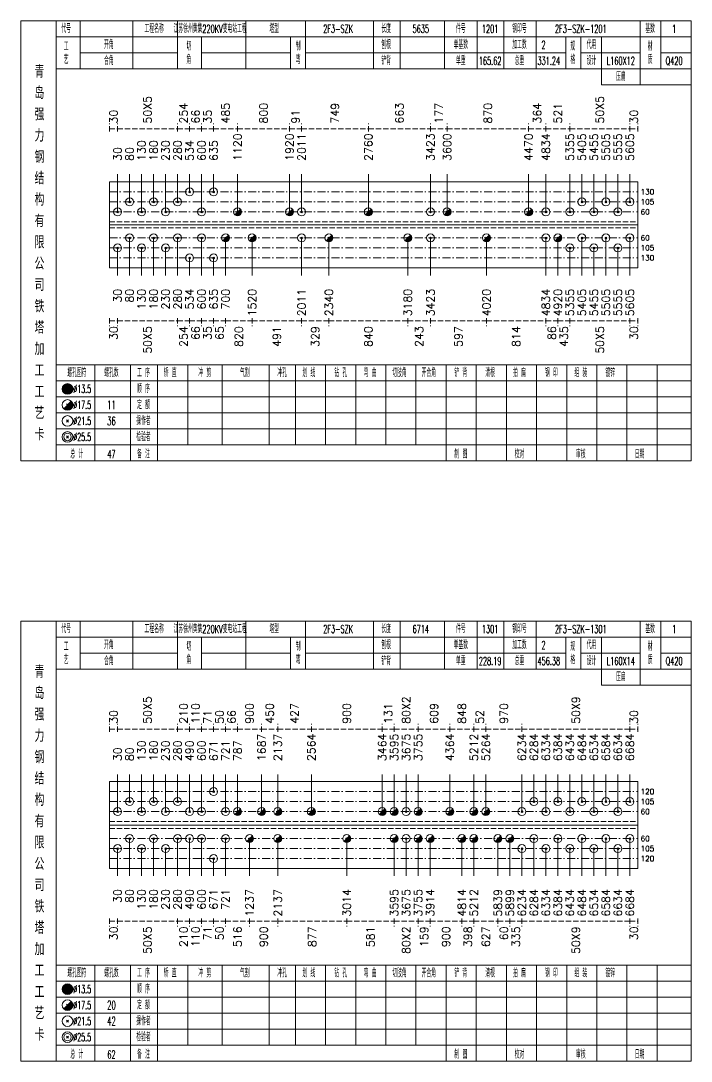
# Model space of a CAD drawing. Extents: x 0 to 4623, y -1159 to 4890.
# Drawn here: x 1557 to 1808.4, y 450 to 840 of the extents above; entities that cross this region are included whole.
import ezdxf
from ezdxf.enums import TextEntityAlignment as Align

# ---------------------------------------------------------------- set-up
doc = ezdxf.new("R2010")
doc.units = 0
doc.header["$MEASUREMENT"] = 0
doc.linetypes.add('一点画线', pattern=[5.2, 3, -1, 0.2, -1])
doc.linetypes.add('虚线', pattern=[2.75, 2, -0.75])
doc.layers.get('0').update_dxf_attribs({"linetype": 'CONTINUOUS', "lineweight": 25})
for name, color, linetype, lineweight in [('1', 7, 'CONTINUOUS', 25), ('4', 7, 'CONTINUOUS', 25), ('5', 7, 'CONTINUOUS', 25)]:
    doc.layers.add(name, color=color, linetype=linetype, lineweight=lineweight)
doc.styles.get("Standard").update_dxf_attribs({"font": 'simplex.shx', "width": 0.7, "height": 3, "bigfont": 'gbhzfs.shx'})

# ---------------------------------------------------------------- blocks, each defined once
blk = doc.blocks.new('孔21.5')
at = {"layer": '5', "color": 7, "linetype": 'Continuous', "lineweight": 13}
for p, q in [((-0.2, -0.2), (0.2, 0.2)), ((-0.2, 0.2), (0.2, -0.2))]:
    blk.add_line(p, q, dxfattribs=at)
blk.add_circle((0, 0), 1, dxfattribs=at)
blk = doc.blocks.new('孔17.5')
at = {"layer": '5', "color": 7, "linetype": 'Continuous', "lineweight": 13}
for p, q in [((-0.707, -0.707), (0.707, 0.707)), ((-0.2, 0.2), (0.2, -0.2))]:
    blk.add_line(p, q, dxfattribs=at)
blk.add_circle((0, 0), 1, dxfattribs=at)
for radius in [0.9, 0.8, 0.7, 0.6, 0.5, 0.4, 0.3, 0.2, 0.1]:
    blk.add_arc((0, 0), radius, 225, 45, dxfattribs=at)

msp = doc.modelspace()

# ---------------------------------------------------------------- linework, layer by layer
at = {"color": 8, "linetype": '虚线', "lineweight": 9}
for p, q in [((1590.3, 798.5), (1590.3, 801.5)), ((1590.3, 799.5), (1593.3, 799.5)), ((1593.3, 798.5), (1593.3, 801.5)), ((1593.3, 798.5), (1593.3, 801.5)), ((1593.3, 799.5), (1615.8, 799.5)), ((1615.8, 798.5), (1615.8, 801.5)), ((1615.8, 798.5), (1615.8, 801.5)), ((1615.8, 799.5), (1620.3, 799.5)), ((1620.3, 798.5), (1620.3, 801.5)), ((1620.3, 798.5), (1620.3, 801.5)), ((1620.3, 799.5), (1624.8, 799.5)), ((1624.8, 798.5), (1624.8, 801.5)), ((1624.8, 798.5), (1624.8, 801.5)), ((1624.8, 799.5), (1629.3, 799.5)), ((1629.3, 798.5), (1629.3, 801.5)), ((1629.3, 798.5), (1629.3, 801.5)), ((1629.3, 799.5), (1638.3, 799.5)), ((1638.3, 798.5), (1638.3, 801.5)), ((1638.3, 798.5), (1638.3, 801.5)), ((1638.3, 799.5), (1657.798, 799.5)), ((1657.798, 798.5), (1657.798, 801.5)), ((1657.798, 798.5), (1657.798, 801.5)), ((1657.798, 799.5), (1662.298, 799.5)), ((1662.298, 798.5), (1662.298, 801.5)), ((1662.298, 798.5), (1662.298, 801.5)), ((1662.298, 799.5), (1687.329, 799.5)), ((1687.329, 798.5), (1687.329, 801.5)), ((1687.329, 798.5), (1687.329, 801.5)), ((1687.329, 799.5), (1710.637, 799.5)), ((1710.637, 798.5), (1710.637, 801.5)), ((1710.637, 798.5), (1710.637, 801.5)), ((1710.637, 799.5), (1716.859, 799.5)), ((1716.859, 798.5), (1716.859, 801.5)), ((1716.859, 798.5), (1716.859, 801.5)), ((1716.859, 799.5), (1747.444, 799.5)), ((1747.444, 798.5), (1747.444, 801.5)), ((1747.444, 798.5), (1747.444, 801.5)), ((1747.444, 799.5), (1753.9, 799.5)), ((1753.9, 798.5), (1753.9, 801.5)), ((1753.9, 798.5), (1753.9, 801.5)), ((1753.9, 799.5), (1762.9, 799.5)), ((1762.9, 798.5), (1762.9, 801.5)), ((1762.9, 798.5), (1762.9, 801.5)), ((1762.9, 799.5), (1785.4, 799.5)), ((1785.4, 798.5), (1785.4, 801.5)), ((1785.4, 798.5), (1785.4, 801.5)), ((1785.4, 799.5), (1788.4, 799.5)), ((1788.4, 798.5), (1788.4, 801.5)), ((1590.3, 728.5), (1590.3, 725.5)), ((1590.3, 727.5), (1593.3, 727.5)), ((1593.3, 728.5), (1593.3, 725.5)), ((1593.3, 728.5), (1593.3, 725.5)), ((1593.3, 727.5), (1615.8, 727.5)), ((1615.8, 728.5), (1615.8, 725.5)), ((1615.8, 728.5), (1615.8, 725.5)), ((1615.8, 727.5), (1620.3, 727.5)), ((1620.3, 728.5), (1620.3, 725.5)), ((1620.3, 728.5), (1620.3, 725.5)), ((1620.3, 727.5), (1624.8, 727.5)), ((1624.8, 728.5), (1624.8, 725.5)), ((1624.8, 728.5), (1624.8, 725.5)), ((1624.8, 727.5), (1629.3, 727.5)), ((1629.3, 728.5), (1629.3, 725.5)), ((1629.3, 728.5), (1629.3, 725.5)), ((1629.3, 727.5), (1633.8, 727.5)), ((1633.8, 728.5), (1633.8, 725.5)), ((1633.8, 728.5), (1633.8, 725.5)), ((1633.8, 727.5), (1643.736, 727.5)), ((1643.736, 728.5), (1643.736, 725.5)), ((1643.736, 728.5), (1643.736, 725.5)), ((1643.736, 727.5), (1662.298, 727.5)), ((1662.298, 728.5), (1662.298, 725.5)), ((1662.298, 728.5), (1662.298, 725.5)), ((1662.298, 727.5), (1672.563, 727.5)), ((1672.563, 728.5), (1672.563, 725.5)), ((1672.563, 728.5), (1672.563, 725.5)), ((1672.563, 727.5), (1702.094, 727.5)), ((1702.094, 728.5), (1702.094, 725.5)), ((1702.094, 728.5), (1702.094, 725.5)), ((1702.094, 727.5), (1710.637, 727.5)), ((1710.637, 728.5), (1710.637, 725.5)), ((1710.637, 728.5), (1710.637, 725.5)), ((1710.637, 727.5), (1731.624, 727.5)), ((1731.624, 728.5), (1731.624, 725.5)), ((1731.624, 728.5), (1731.624, 725.5)), ((1731.624, 727.5), (1753.9, 727.5)), ((1753.9, 728.5), (1753.9, 725.5)), ((1753.9, 728.5), (1753.9, 725.5)), ((1753.9, 727.5), (1758.4, 727.5)), ((1758.4, 728.5), (1758.4, 725.5)), ((1758.4, 728.5), (1758.4, 725.5)), ((1758.4, 727.5), (1762.9, 727.5)), ((1762.9, 728.5), (1762.9, 725.5)), ((1762.9, 728.5), (1762.9, 725.5)), ((1762.9, 727.5), (1785.4, 727.5)), ((1785.4, 728.5), (1785.4, 725.5)), ((1785.4, 728.5), (1785.4, 725.5)), ((1785.4, 727.5), (1788.4, 727.5)), ((1788.4, 728.5), (1788.4, 725.5)), ((1590.3, 573.5), (1590.3, 576.5)), ((1590.3, 574.5), (1593.3, 574.5)), ((1593.3, 573.5), (1593.3, 576.5)), ((1593.3, 573.5), (1593.3, 576.5)), ((1593.3, 574.5), (1615.8, 574.5)), ((1615.8, 573.5), (1615.8, 576.5)), ((1615.8, 573.5), (1615.8, 576.5)), ((1615.8, 574.5), (1620.3, 574.5)), ((1620.3, 573.5), (1620.3, 576.5)), ((1620.3, 573.5), (1620.3, 576.5)), ((1620.3, 574.5), (1624.8, 574.5)), ((1624.8, 573.5), (1624.8, 576.5)), ((1624.8, 573.5), (1624.8, 576.5)), ((1624.8, 574.5), (1629.3, 574.5)), ((1629.3, 573.5), (1629.3, 576.5)), ((1629.3, 573.5), (1629.3, 576.5)), ((1629.3, 574.5), (1633.8, 574.5)), ((1633.8, 573.5), (1633.8, 576.5)), ((1633.8, 573.5), (1633.8, 576.5)), ((1633.8, 574.5), (1638.3, 574.5)), ((1638.3, 573.5), (1638.3, 576.5)), ((1638.3, 573.5), (1638.3, 576.5)), ((1638.3, 574.5), (1647.3, 574.5)), ((1647.3, 573.5), (1647.3, 576.5)), ((1647.3, 573.5), (1647.3, 576.5)), ((1647.3, 574.5), (1653.353, 574.5)), ((1653.353, 573.5), (1653.353, 576.5)), ((1653.353, 573.5), (1653.353, 576.5)), ((1653.353, 574.5), (1665.952, 574.5)), ((1665.952, 573.5), (1665.952, 576.5)), ((1665.952, 573.5), (1665.952, 576.5)), ((1665.952, 574.5), (1692.507, 574.5)), ((1692.507, 573.5), (1692.507, 576.5)), ((1692.507, 573.5), (1692.507, 576.5)), ((1692.507, 574.5), (1697.007, 574.5)), ((1697.007, 573.5), (1697.007, 576.5)), ((1697.007, 573.5), (1697.007, 576.5)), ((1697.007, 574.5), (1706.007, 574.5)), ((1706.007, 573.5), (1706.007, 576.5)), ((1706.007, 573.5), (1706.007, 576.5)), ((1706.007, 574.5), (1717.9, 574.5)), ((1717.9, 573.5), (1717.9, 576.5)), ((1717.9, 573.5), (1717.9, 576.5)), ((1717.9, 574.5), (1726.9, 574.5)), ((1726.9, 573.5), (1726.9, 576.5)), ((1726.9, 573.5), (1726.9, 576.5)), ((1726.9, 574.5), (1731.4, 574.5)), ((1731.4, 573.5), (1731.4, 576.5)), ((1731.4, 573.5), (1731.4, 576.5)), ((1731.4, 574.5), (1744.9, 574.5)), ((1744.9, 573.5), (1744.9, 576.5)), ((1744.9, 573.5), (1744.9, 576.5)), ((1744.9, 574.5), (1785.4, 574.5)), ((1785.4, 573.5), (1785.4, 576.5)), ((1785.4, 573.5), (1785.4, 576.5)), ((1785.4, 574.5), (1788.4, 574.5)), ((1788.4, 573.5), (1788.4, 576.5)), ((1590.3, 503.5), (1590.3, 500.5)), ((1593.3, 503.5), (1593.3, 500.5)), ((1593.3, 503.5), (1593.3, 500.5)), ((1615.8, 503.5), (1615.8, 500.5)), ((1615.8, 503.5), (1615.8, 500.5)), ((1620.3, 503.5), (1620.3, 500.5)), ((1620.3, 503.5), (1620.3, 500.5)), ((1624.8, 503.5), (1624.8, 500.5)), ((1624.8, 503.5), (1624.8, 500.5)), ((1629.3, 503.5), (1629.3, 500.5)), ((1629.3, 503.5), (1629.3, 500.5)), ((1633.8, 503.5), (1633.8, 500.5)), ((1633.8, 503.5), (1633.8, 500.5)), ((1642.8, 503.5), (1642.8, 500.5)), ((1642.8, 503.5), (1642.8, 500.5)), ((1653.353, 503.5), (1653.353, 500.5)), ((1653.353, 503.5), (1653.353, 500.5)), ((1679.23, 503.5), (1679.23, 500.5)), ((1679.23, 503.5), (1679.23, 500.5)), ((1697.007, 503.5), (1697.007, 500.5)), ((1697.007, 503.5), (1697.007, 500.5)), ((1706.007, 503.5), (1706.007, 500.5)), ((1706.007, 503.5), (1706.007, 500.5)), ((1710.507, 503.5), (1710.507, 500.5)), ((1710.507, 503.5), (1710.507, 500.5)), ((1722.4, 503.5), (1722.4, 500.5)), ((1722.4, 503.5), (1722.4, 500.5)), ((1726.9, 503.5), (1726.9, 500.5)), ((1726.9, 503.5), (1726.9, 500.5)), ((1735.9, 503.5), (1735.9, 500.5)), ((1735.9, 503.5), (1735.9, 500.5)), ((1740.4, 503.5), (1740.4, 500.5)), ((1740.4, 503.5), (1740.4, 500.5)), ((1744.9, 503.5), (1744.9, 500.5)), ((1744.9, 503.5), (1744.9, 500.5)), ((1785.4, 503.5), (1785.4, 500.5)), ((1785.4, 503.5), (1785.4, 500.5)), ((1788.4, 503.5), (1788.4, 500.5)), ((1590.3, 502.5), (1593.3, 502.5)), ((1593.3, 502.5), (1615.8, 502.5)), ((1615.8, 502.5), (1620.3, 502.5)), ((1620.3, 502.5), (1624.8, 502.5)), ((1624.8, 502.5), (1629.3, 502.5)), ((1629.3, 502.5), (1633.8, 502.5)), ((1633.8, 502.5), (1642.8, 502.5)), ((1642.8, 502.5), (1653.353, 502.5)), ((1653.353, 502.5), (1679.23, 502.5)), ((1679.23, 502.5), (1697.007, 502.5)), ((1697.007, 502.5), (1706.007, 502.5)), ((1706.007, 502.5), (1710.507, 502.5)), ((1710.507, 502.5), (1722.4, 502.5)), ((1722.4, 502.5), (1726.9, 502.5)), ((1726.9, 502.5), (1735.9, 502.5)), ((1735.9, 502.5), (1740.4, 502.5)), ((1740.4, 502.5), (1744.9, 502.5)), ((1744.9, 502.5), (1785.4, 502.5)), ((1785.4, 502.5), (1788.4, 502.5))]:
    msp.add_line(p, q, dxfattribs=at)
at = {"color": 7, "linetype": 'Continuous', "lineweight": 13}
for p, q in [((1593.3, 768.375), (1593.3, 782.5)), ((1597.8, 772.125), (1597.8, 782.5)), ((1602.3, 768.375), (1602.3, 782.5)), ((1606.8, 772.125), (1606.8, 782.5)), ((1611.3, 768.375), (1611.3, 782.5)), ((1615.8, 772.125), (1615.8, 782.5)), ((1620.3, 775.875), (1620.3, 782.5)), ((1624.8, 768.375), (1624.8, 782.5)), ((1629.3, 775.875), (1629.3, 782.5)), ((1638.3, 768.375), (1638.3, 782.5)), ((1657.798, 768.375), (1657.798, 782.5)), ((1662.298, 768.375), (1662.298, 782.5)), ((1687.329, 768.375), (1687.329, 782.5)), ((1710.637, 768.375), (1710.637, 782.5)), ((1716.859, 768.375), (1716.859, 782.5)), ((1747.444, 768.375), (1747.444, 782.5)), ((1753.9, 768.375), (1753.9, 782.5)), ((1762.9, 768.375), (1762.9, 782.5)), ((1767.4, 772.125), (1767.4, 782.5)), ((1771.9, 768.375), (1771.9, 782.5)), ((1776.4, 772.125), (1776.4, 782.5)), ((1780.9, 768.375), (1780.9, 782.5)), ((1785.4, 772.125), (1785.4, 782.5)), ((1597.8, 758.625), (1597.8, 744.5)), ((1606.8, 758.625), (1606.8, 744.5)), ((1615.8, 758.625), (1615.8, 744.5)), ((1624.8, 758.625), (1624.8, 744.5)), ((1633.8, 758.625), (1633.8, 744.5)), ((1643.736, 758.625), (1643.736, 744.5)), ((1662.298, 758.625), (1662.298, 744.5)), ((1672.563, 758.625), (1672.563, 744.5)), ((1702.094, 758.625), (1702.094, 744.5)), ((1710.637, 758.625), (1710.637, 744.5)), ((1731.624, 758.625), (1731.624, 744.5)), ((1753.9, 758.625), (1753.9, 744.5)), ((1758.4, 758.625), (1758.4, 744.5)), ((1767.4, 758.625), (1767.4, 744.5)), ((1776.4, 758.625), (1776.4, 744.5)), ((1785.4, 758.625), (1785.4, 744.5)), ((1593.3, 754.875), (1593.3, 744.5)), ((1602.3, 754.875), (1602.3, 744.5)), ((1611.3, 754.875), (1611.3, 744.5)), ((1762.9, 754.875), (1762.9, 744.5)), ((1771.9, 754.875), (1771.9, 744.5)), ((1780.9, 754.875), (1780.9, 744.5)), ((1620.3, 751.125), (1620.3, 744.5)), ((1629.3, 751.125), (1629.3, 744.5)), ((1593.3, 543.562), (1593.3, 557.5)), ((1597.8, 547.312), (1597.8, 557.5)), ((1602.3, 543.562), (1602.3, 557.5)), ((1606.8, 547.312), (1606.8, 557.5)), ((1611.3, 543.562), (1611.3, 557.5)), ((1615.8, 547.312), (1615.8, 557.5)), ((1620.3, 543.562), (1620.3, 557.5)), ((1624.8, 543.562), (1624.8, 557.5)), ((1629.3, 551.062), (1629.3, 557.5)), ((1633.8, 543.562), (1633.8, 557.5)), ((1638.3, 543.562), (1638.3, 557.5)), ((1647.3, 543.562), (1647.3, 557.5)), ((1653.353, 543.562), (1653.353, 557.5)), ((1665.952, 543.562), (1665.952, 557.5)), ((1692.507, 543.562), (1692.507, 557.5)), ((1697.007, 543.562), (1697.007, 557.5)), ((1701.507, 543.562), (1701.507, 557.5)), ((1706.007, 543.562), (1706.007, 557.5)), ((1717.9, 543.562), (1717.9, 557.5)), ((1726.9, 543.562), (1726.9, 557.5)), ((1731.4, 543.562), (1731.4, 557.5)), ((1744.9, 543.562), (1744.9, 557.5)), ((1749.4, 547.312), (1749.4, 557.5)), ((1753.9, 543.562), (1753.9, 557.5)), ((1758.4, 547.312), (1758.4, 557.5)), ((1762.9, 543.562), (1762.9, 557.5)), ((1767.4, 547.312), (1767.4, 557.5)), ((1771.9, 543.562), (1771.9, 557.5)), ((1776.4, 547.312), (1776.4, 557.5)), ((1780.9, 543.562), (1780.9, 557.5)), ((1785.4, 547.312), (1785.4, 557.5)), ((1597.8, 533.438), (1597.8, 519.5)), ((1606.8, 533.438), (1606.8, 519.5)), ((1615.8, 533.438), (1615.8, 519.5)), ((1620.3, 533.438), (1620.3, 519.5)), ((1624.8, 533.438), (1624.8, 519.5)), ((1633.8, 533.438), (1633.8, 519.5)), ((1642.8, 533.438), (1642.8, 519.5)), ((1653.353, 533.438), (1653.353, 519.5)), ((1679.23, 533.438), (1679.23, 519.5)), ((1697.007, 533.438), (1697.007, 519.5)), ((1701.507, 533.438), (1701.507, 519.5)), ((1706.007, 533.438), (1706.007, 519.5)), ((1710.507, 533.438), (1710.507, 519.5)), ((1722.4, 533.438), (1722.4, 519.5)), ((1726.9, 533.438), (1726.9, 519.5)), ((1735.9, 533.438), (1735.9, 519.5)), ((1740.4, 533.438), (1740.4, 519.5)), ((1749.4, 533.438), (1749.4, 519.5)), ((1758.4, 533.438), (1758.4, 519.5)), ((1767.4, 533.438), (1767.4, 519.5)), ((1776.4, 533.438), (1776.4, 519.5)), ((1785.4, 533.438), (1785.4, 519.5)), ((1593.3, 529.688), (1593.3, 519.5)), ((1602.3, 529.688), (1602.3, 519.5)), ((1611.3, 529.688), (1611.3, 519.5)), ((1744.9, 529.688), (1744.9, 519.5)), ((1753.9, 529.688), (1753.9, 519.5)), ((1762.9, 529.688), (1762.9, 519.5)), ((1771.9, 529.688), (1771.9, 519.5)), ((1780.9, 529.688), (1780.9, 519.5)), ((1629.3, 525.938), (1629.3, 519.5))]:
    msp.add_line(p, q, dxfattribs=at)
at = {"color": 7, "linetype": 'Continuous', "lineweight": 18}
for p, q in [((1590.3, 779.625), (1590.3, 747.375)), ((1590.3, 779.625), (1788.4, 779.625)), ((1788.4, 779.625), (1788.4, 747.375)), ((1590.3, 763.5), (1788.4, 763.5)), ((1590.3, 554.812), (1590.3, 522.188)), ((1590.3, 554.812), (1788.4, 554.812)), ((1788.4, 554.812), (1788.4, 522.188)), ((1590.3, 538.5), (1788.4, 538.5))]:
    msp.add_line(p, q, dxfattribs=at)
at = {"color": 3, "linetype": '一点画线', "lineweight": 13}
for p, q in [((1590.3, 775.875), (1788.4, 775.875)), ((1590.3, 772.125), (1788.4, 772.125)), ((1590.3, 768.375), (1788.4, 768.375)), ((1590.3, 758.625), (1788.4, 758.625)), ((1590.3, 754.875), (1788.4, 754.875)), ((1590.3, 751.125), (1788.4, 751.125)), ((1590.3, 551.062), (1788.4, 551.062)), ((1590.3, 547.312), (1788.4, 547.312)), ((1590.3, 543.562), (1788.4, 543.562)), ((1590.3, 533.438), (1788.4, 533.438)), ((1590.3, 529.688), (1788.4, 529.688)), ((1590.3, 525.938), (1788.4, 525.938))]:
    msp.add_line(p, q, dxfattribs=at)
at = {"color": 1, "linetype": '虚线', "lineweight": 18}
for p, q in [((1590.3, 764.625), (1788.4, 764.625)), ((1590.3, 762.375), (1788.4, 762.375)), ((1590.3, 539.812), (1788.4, 539.812)), ((1590.3, 537.188), (1788.4, 537.188))]:
    msp.add_line(p, q, dxfattribs=at)
at = {"layer": '1', "color": 7, "linetype": 'Continuous', "lineweight": 18}
for p, q in [((1590.3, 747.375), (1788.4, 747.375)), ((1590.3, 522.188), (1788.4, 522.188))]:
    msp.add_line(p, q, dxfattribs=at)
at = {"layer": '4', "color": 1, "linetype": 'Continuous', "lineweight": 18}
for p, q in [((1570.3, 675), (1570.3, 840)), ((1579.2, 822), (1579.2, 840)), ((1599, 822), (1599, 840)), ((1615.8, 822), (1615.8, 840)), ((1641.4, 822), (1641.4, 840)), ((1663.7, 822), (1663.7, 840)), ((1689.2, 822), (1689.2, 840)), ((1699.2, 822), (1699.2, 840)), ((1715.9, 822), (1715.9, 840)), ((1728.1, 822), (1728.1, 840)), ((1738.1, 822), (1738.1, 840)), ((1750.3, 822), (1750.3, 840)), ((1789.2, 816), (1789.2, 840)), ((1797, 822), (1797, 840)), ((1570.3, 834), (1808.4, 834)), ((1624.8, 822), (1624.8, 834)), ((1658.1, 822), (1658.1, 834)), ((1761.4, 822), (1761.4, 834)), ((1767, 822), (1767, 834)), ((1774.8, 816), (1774.8, 834)), ((1579.2, 828), (1615.8, 828)), ((1624.8, 828), (1658.1, 828)), ((1663.7, 828), (1761.4, 828)), ((1767, 828), (1789.2, 828)), ((1797, 828), (1808.4, 828)), ((1570.3, 822), (1808.4, 822)), ((1774.8, 816), (1808.4, 816)), ((1570.3, 711), (1808.4, 711)), ((1584.8, 675), (1584.8, 711)), ((1598.1, 675), (1598.1, 711)), ((1608.2, 675), (1608.2, 711)), ((1619.6, 681), (1619.6, 711)), ((1632.5, 681), (1632.5, 711)), ((1650.1, 681), (1650.1, 711)), ((1660, 681), (1660, 711)), ((1671.3, 681), (1671.3, 711)), ((1682.6, 681), (1682.6, 711)), ((1693.9, 681), (1693.9, 711)), ((1705.1, 681), (1705.1, 711)), ((1716.5, 681), (1716.5, 711)), ((1727.8, 681), (1727.8, 711)), ((1739.1, 681), (1739.1, 711)), ((1750.4, 681), (1750.4, 711)), ((1761.7, 681), (1761.7, 711)), ((1773, 681), (1773, 711)), ((1784.3, 681), (1784.3, 711)), ((1795.6, 681), (1795.6, 711)), ((1570.3, 705), (1808.4, 705)), ((1570.3, 699), (1808.4, 699)), ((1570.3, 693), (1808.4, 693)), ((1570.3, 687), (1808.4, 687)), ((1570.3, 681), (1808.4, 681)), ((1716.5, 675), (1716.5, 681)), ((1727.8, 675), (1727.8, 681)), ((1739.1, 675), (1739.1, 681)), ((1750.4, 675), (1750.4, 681)), ((1761.7, 675), (1761.7, 681)), ((1773, 675), (1773, 681)), ((1784.3, 675), (1784.3, 681)), ((1795.6, 675), (1795.6, 681)), ((1570.3, 450), (1570.3, 615)), ((1579.2, 597), (1579.2, 615)), ((1599, 597), (1599, 615)), ((1615.8, 597), (1615.8, 615)), ((1641.4, 597), (1641.4, 615)), ((1663.7, 597), (1663.7, 615)), ((1689.2, 597), (1689.2, 615)), ((1699.2, 597), (1699.2, 615)), ((1715.9, 597), (1715.9, 615)), ((1728.1, 597), (1728.1, 615)), ((1738.1, 597), (1738.1, 615)), ((1750.3, 597), (1750.3, 615)), ((1789.2, 591), (1789.2, 615)), ((1797, 597), (1797, 615)), ((1570.3, 609), (1808.4, 609)), ((1624.8, 597), (1624.8, 609)), ((1658.1, 597), (1658.1, 609)), ((1761.4, 597), (1761.4, 609)), ((1767, 597), (1767, 609)), ((1774.8, 591), (1774.8, 609)), ((1579.2, 603), (1615.8, 603)), ((1624.8, 603), (1658.1, 603)), ((1663.7, 603), (1761.4, 603)), ((1767, 603), (1789.2, 603)), ((1797, 603), (1808.4, 603)), ((1570.3, 597), (1808.4, 597)), ((1774.8, 591), (1808.4, 591)), ((1570.3, 486), (1808.4, 486)), ((1584.8, 450), (1584.8, 486)), ((1598.1, 450), (1598.1, 486)), ((1608.2, 450), (1608.2, 486)), ((1619.6, 456), (1619.6, 486)), ((1632.5, 456), (1632.5, 486)), ((1650.1, 456), (1650.1, 486)), ((1660, 456), (1660, 486)), ((1671.3, 456), (1671.3, 486)), ((1682.6, 456), (1682.6, 486)), ((1693.9, 456), (1693.9, 486)), ((1705.1, 456), (1705.1, 486)), ((1716.5, 456), (1716.5, 486)), ((1727.8, 456), (1727.8, 486)), ((1739.1, 456), (1739.1, 486)), ((1750.4, 456), (1750.4, 486)), ((1761.7, 456), (1761.7, 486)), ((1773, 456), (1773, 486)), ((1784.3, 456), (1784.3, 486)), ((1795.6, 456), (1795.6, 486)), ((1570.3, 480), (1808.4, 480)), ((1570.3, 474), (1808.4, 474)), ((1570.3, 468), (1808.4, 468)), ((1570.3, 462), (1808.4, 462)), ((1570.3, 456), (1808.4, 456)), ((1716.5, 450), (1716.5, 456)), ((1727.8, 450), (1727.8, 456)), ((1739.1, 450), (1739.1, 456)), ((1750.4, 450), (1750.4, 456)), ((1761.7, 450), (1761.7, 456)), ((1773, 450), (1773, 456)), ((1784.3, 450), (1784.3, 456)), ((1795.6, 450), (1795.6, 456))]:
    msp.add_line(p, q, dxfattribs=at)
at = {"layer": '4', "color": 7, "linetype": 'Continuous', "lineweight": 13}
for p, q in [((1574.3, 701.8), (1574.7, 702.2)), ((1574.7, 701.8), (1574.3, 702.2)), ((1573.086, 694.586), (1575.914, 697.414)), ((1574.1, 696.4), (1574.9, 695.6)), ((1574.1, 689.6), (1574.9, 690.4)), ((1574.1, 690.4), (1574.9, 689.6)), ((1574.1, 683.6), (1574.9, 684.4)), ((1574.1, 684.4), (1574.9, 683.6)), ((1574.3, 476.8), (1574.7, 477.2)), ((1574.7, 476.8), (1574.3, 477.2)), ((1573.086, 469.586), (1575.914, 472.414)), ((1574.1, 471.4), (1574.9, 470.6)), ((1574.1, 464.6), (1574.9, 465.4)), ((1574.1, 465.4), (1574.9, 464.6)), ((1574.1, 458.6), (1574.9, 459.4)), ((1574.1, 459.4), (1574.9, 458.6))]:
    msp.add_line(p, q, dxfattribs=at)
at = {"layer": '4', "color": 1, "linetype": 'Continuous', "lineweight": 18}
for points in [[(1557, 840), (1557, 675), (1808.4, 675), (1808.4, 840)], [(1557, 615), (1557, 450), (1808.4, 450), (1808.4, 615)]]:
    msp.add_lwpolyline(points, close=True, dxfattribs=at)
at = {"layer": '4', "color": 7, "linetype": 'Continuous', "lineweight": 13}
for centre, radius in [((1574.5, 702), 2), ((1574.5, 702), 1.8), ((1574.5, 702), 1.6), ((1574.5, 702), 1.4), ((1574.5, 702), 1.2), ((1574.5, 702), 1), ((1574.5, 702), 0.8), ((1574.5, 702), 0.6), ((1574.5, 702), 0.4), ((1574.5, 702), 0.2), ((1574.5, 696), 2), ((1574.5, 690), 2), ((1574.5, 684), 2), ((1574.5, 684), 1.4), ((1574.5, 477), 2), ((1574.5, 477), 1.8), ((1574.5, 477), 1.6), ((1574.5, 477), 1.4), ((1574.5, 477), 1.2), ((1574.5, 477), 1), ((1574.5, 477), 0.8), ((1574.5, 477), 0.6), ((1574.5, 477), 0.4), ((1574.5, 477), 0.2), ((1574.5, 471), 2), ((1574.5, 465), 2), ((1574.5, 459), 2), ((1574.5, 459), 1.4)]:
    msp.add_circle(centre, radius, dxfattribs=at)
for centre, radius in [((1574.5, 696), 1.8), ((1574.5, 696), 1.6), ((1574.5, 696), 1.4), ((1574.5, 696), 1.2), ((1574.5, 696), 1), ((1574.5, 696), 0.8), ((1574.5, 696), 0.6), ((1574.5, 696), 0.4), ((1574.5, 696), 0.2), ((1574.5, 471), 1.8), ((1574.5, 471), 1.6), ((1574.5, 471), 1.4), ((1574.5, 471), 1.2), ((1574.5, 471), 1), ((1574.5, 471), 0.8), ((1574.5, 471), 0.6), ((1574.5, 471), 0.4), ((1574.5, 471), 0.2)]:
    msp.add_arc(centre, radius, 225, 45, dxfattribs=at)

# ---------------------------------------------------------------- block references
at = {"color": 7, "linetype": 'Continuous', "lineweight": 13, "xscale": 1.5, "yscale": 1.5, "zscale": 1.5}
for name, p in [('孔21.5', (1620.3, 775.875)), ('孔21.5', (1629.3, 775.875)), ('孔21.5', (1597.8, 772.125)), ('孔21.5', (1606.8, 772.125)), ('孔21.5', (1615.8, 772.125)), ('孔21.5', (1767.4, 772.125)), ('孔21.5', (1776.4, 772.125)), ('孔21.5', (1785.4, 772.125)), ('孔21.5', (1593.3, 768.375)), ('孔21.5', (1602.3, 768.375)), ('孔21.5', (1611.3, 768.375)), ('孔21.5', (1624.8, 768.375)), ('孔17.5', (1638.3, 768.375)), ('孔17.5', (1657.798, 768.375)), ('孔21.5', (1662.298, 768.375)), ('孔17.5', (1687.329, 768.375)), ('孔21.5', (1710.637, 768.375)), ('孔17.5', (1716.859, 768.375)), ('孔17.5', (1747.444, 768.375)), ('孔21.5', (1753.9, 768.375)), ('孔21.5', (1762.9, 768.375)), ('孔21.5', (1771.9, 768.375)), ('孔21.5', (1780.9, 768.375)), ('孔21.5', (1629.3, 551.062)), ('孔21.5', (1597.8, 547.312)), ('孔21.5', (1606.8, 547.312)), ('孔21.5', (1615.8, 547.312)), ('孔21.5', (1749.4, 547.312)), ('孔21.5', (1758.4, 547.312)), ('孔21.5', (1767.4, 547.312)), ('孔21.5', (1776.4, 547.312)), ('孔21.5', (1785.4, 547.312)), ('孔21.5', (1593.3, 543.562)), ('孔21.5', (1602.3, 543.562)), ('孔21.5', (1611.3, 543.562)), ('孔21.5', (1620.3, 543.562)), ('孔21.5', (1624.8, 543.562)), ('孔21.5', (1633.8, 543.562)), ('孔17.5', (1638.3, 543.562)), ('孔17.5', (1647.3, 543.562)), ('孔17.5', (1653.353, 543.562)), ('孔17.5', (1665.952, 543.562)), ('孔17.5', (1692.507, 543.562)), ('孔17.5', (1697.007, 543.562)), ('孔21.5', (1701.507, 543.562)), ('孔17.5', (1706.007, 543.562)), ('孔17.5', (1717.9, 543.562)), ('孔17.5', (1726.9, 543.562)), ('孔17.5', (1731.4, 543.562)), ('孔21.5', (1744.9, 543.562)), ('孔21.5', (1753.9, 543.562)), ('孔21.5', (1762.9, 543.562)), ('孔21.5', (1771.9, 543.562)), ('孔21.5', (1780.9, 543.562))]:
    msp.add_blockref(name, p, dxfattribs=at)
at = {"layer": '1', "color": 7, "linetype": 'Continuous', "lineweight": 13, "xscale": 1.5, "yscale": 1.5, "zscale": 1.5}
for name, p in [('孔21.5', (1597.8, 758.625)), ('孔21.5', (1606.8, 758.625)), ('孔21.5', (1615.8, 758.625)), ('孔21.5', (1624.8, 758.625)), ('孔17.5', (1633.8, 758.625)), ('孔17.5', (1643.736, 758.625)), ('孔21.5', (1662.298, 758.625)), ('孔17.5', (1672.563, 758.625)), ('孔17.5', (1702.094, 758.625)), ('孔21.5', (1710.637, 758.625)), ('孔17.5', (1731.624, 758.625)), ('孔21.5', (1753.9, 758.625)), ('孔17.5', (1758.4, 758.625)), ('孔21.5', (1767.4, 758.625)), ('孔21.5', (1776.4, 758.625)), ('孔21.5', (1785.4, 758.625)), ('孔21.5', (1593.3, 754.875)), ('孔21.5', (1602.3, 754.875)), ('孔21.5', (1611.3, 754.875)), ('孔21.5', (1762.9, 754.875)), ('孔21.5', (1771.9, 754.875)), ('孔21.5', (1780.9, 754.875)), ('孔21.5', (1620.3, 751.125)), ('孔21.5', (1629.3, 751.125)), ('孔21.5', (1597.8, 533.438)), ('孔21.5', (1606.8, 533.438)), ('孔21.5', (1615.8, 533.438)), ('孔21.5', (1620.3, 533.438)), ('孔21.5', (1624.8, 533.438)), ('孔21.5', (1633.8, 533.438)), ('孔17.5', (1642.8, 533.438)), ('孔17.5', (1653.353, 533.438)), ('孔17.5', (1679.23, 533.438)), ('孔17.5', (1697.007, 533.438)), ('孔21.5', (1701.507, 533.438)), ('孔17.5', (1706.007, 533.438)), ('孔17.5', (1710.507, 533.438)), ('孔17.5', (1722.4, 533.438)), ('孔17.5', (1726.9, 533.438)), ('孔17.5', (1735.9, 533.438)), ('孔17.5', (1740.4, 533.438)), ('孔21.5', (1749.4, 533.438)), ('孔21.5', (1758.4, 533.438)), ('孔21.5', (1767.4, 533.438)), ('孔21.5', (1776.4, 533.438)), ('孔21.5', (1785.4, 533.438)), ('孔21.5', (1593.3, 529.688)), ('孔21.5', (1602.3, 529.688)), ('孔21.5', (1611.3, 529.688)), ('孔21.5', (1744.9, 529.688)), ('孔21.5', (1753.9, 529.688)), ('孔21.5', (1762.9, 529.688)), ('孔21.5', (1771.9, 529.688)), ('孔21.5', (1780.9, 529.688)), ('孔21.5', (1629.3, 525.938))]:
    msp.add_blockref(name, p, dxfattribs=at)

# ---------------------------------------------------------------- texts
at = {"color": 8, "linetype": 'Continuous', "lineweight": 9}
for s, p in [('50X5', (1604.55, 801.5)), ('50X5', (1774.15, 801.5)), ('254', (1618.05, 801.5)), ('485', (1633.8, 801.5)), ('800', (1648.049, 801.5)), ('749', (1674.813, 801.5)), ('663', (1698.983, 801.5)), ('177', (1713.748, 801.5)), ('870', (1732.152, 801.5)), ('364', (1750.672, 801.5)), ('521', (1758.4, 801.5)), ('30', (1591.8, 801.5)), ('66', (1622.55, 801.5)), ('35', (1627.05, 801.5)), ('91', (1660.048, 801.5)), ('30', (1786.9, 801.5)), ('50X5', (1604.55, 576.5)), ('80X2', (1701.507, 576.5)), ('50X9', (1765.15, 576.5)), ('30', (1591.8, 576.5)), ('210', (1618.05, 576.5)), ('110', (1622.55, 576.5)), ('50', (1631.55, 576.5)), ('66', (1636.05, 576.5)), ('900', (1642.8, 576.5)), ('450', (1650.327, 576.5)), ('427', (1659.653, 576.5)), ('900', (1679.23, 576.5)), ('131', (1694.757, 576.5)), ('609', (1711.954, 576.5)), ('848', (1722.4, 576.5)), ('52', (1729.15, 576.5)), ('970', (1738.15, 576.5)), ('30', (1786.9, 576.5)), ('71', (1627.05, 576.5))]:
    msp.add_text(s, height=3, rotation=90, dxfattribs=at).set_placement(p, align=Align.MIDDLE_LEFT)
at = {"color": 7, "linetype": 'Continuous', "lineweight": 13}
for s, p in [('1120', (1638.3, 787.5)), ('1920', (1657.798, 787.5)), ('2011', (1662.298, 787.5)), ('2760', (1687.329, 787.5)), ('3423', (1710.637, 787.5)), ('3600', (1716.859, 787.5)), ('4470', (1747.444, 787.5)), ('4834', (1753.9, 787.5)), ('5355', (1762.9, 787.5)), ('5405', (1767.4, 787.5)), ('5455', (1771.9, 787.5)), ('5505', (1776.4, 787.5)), ('5555', (1780.9, 787.5)), ('5605', (1785.4, 787.5)), ('30', (1593.3, 787.5)), ('80', (1597.8, 787.5)), ('130', (1602.3, 787.5)), ('180', (1606.8, 787.5)), ('230', (1611.3, 787.5)), ('280', (1615.8, 787.5)), ('534', (1620.3, 787.5)), ('600', (1624.8, 787.5)), ('635', (1629.3, 787.5)), ('130', (1602.3, 562.5)), ('180', (1606.8, 562.5)), ('230', (1611.3, 562.5)), ('280', (1615.8, 562.5)), ('490', (1620.3, 562.5)), ('600', (1624.8, 562.5)), ('787', (1638.3, 562.5)), ('1687', (1647.3, 562.5)), ('2137', (1653.353, 562.5)), ('2564', (1665.952, 562.5)), ('3464', (1692.507, 562.5)), ('3595', (1697.007, 562.5)), ('3675', (1701.507, 562.5)), ('3755', (1706.007, 562.5)), ('4364', (1717.9, 562.5)), ('5212', (1726.9, 562.5)), ('5264', (1731.4, 562.5)), ('6234', (1744.9, 562.5)), ('6284', (1749.4, 562.5)), ('6334', (1753.9, 562.5)), ('6384', (1758.4, 562.5)), ('6434', (1762.9, 562.5)), ('6484', (1767.4, 562.5)), ('6534', (1771.9, 562.5)), ('6584', (1776.4, 562.5)), ('6634', (1780.9, 562.5)), ('6684', (1785.4, 562.5)), ('30', (1593.3, 562.5)), ('80', (1597.8, 562.5)), ('671', (1629.3, 562.5)), ('721', (1633.8, 562.5))]:
    msp.add_text(s, height=3, rotation=90, dxfattribs=at).set_placement(p, align=Align.MIDDLE_LEFT)
for s, p in [('130', (1789.4, 775.875)), ('105', (1789.4, 772.125)), ('60', (1789.4, 768.375)), ('60', (1789.4, 758.625)), ('105', (1789.4, 754.875)), ('130', (1789.4, 751.125)), ('120', (1789.4, 551.062)), ('105', (1789.4, 547.312)), ('60', (1789.4, 543.562)), ('60', (1789.4, 533.438)), ('105', (1789.4, 529.688)), ('120', (1789.4, 525.938))]:
    msp.add_text(s, height=2, dxfattribs=at).set_placement(p, align=Align.MIDDLE_LEFT)
at = {"color": 8, "linetype": 'Continuous', "lineweight": 9}
for s, p in [('30', (1591.8, 725.5)), ('50X5', (1604.55, 725.5)), ('254', (1618.05, 725.5)), ('66', (1622.55, 725.5)), ('35', (1627.05, 725.5)), ('65', (1631.55, 725.5)), ('820', (1638.768, 725.5)), ('491', (1653.017, 725.5)), ('329', (1667.431, 725.5)), ('840', (1687.329, 725.5)), ('243', (1706.365, 725.5)), ('597', (1721.13, 725.5)), ('814', (1742.762, 725.5)), ('86', (1756.15, 725.5)), ('435', (1760.65, 725.5)), ('50X5', (1774.15, 725.5)), ('30', (1786.9, 725.5)), ('30', (1591.8, 500.5)), ('50X5', (1604.55, 500.5)), ('210', (1618.05, 500.5)), ('110', (1622.55, 500.5)), ('71', (1627.05, 500.5)), ('50', (1631.55, 500.5)), ('516', (1638.3, 500.5)), ('900', (1648.077, 500.5)), ('877', (1666.291, 500.5)), ('581', (1688.118, 500.5)), ('80X2', (1701.507, 500.5)), ('159', (1708.257, 500.5)), ('900', (1716.454, 500.5)), ('398', (1724.65, 500.5)), ('627', (1731.4, 500.5)), ('60', (1738.15, 500.5)), ('335', (1742.65, 500.5)), ('50X9', (1765.15, 500.5)), ('30', (1786.9, 500.5))]:
    msp.add_text(s, height=3, rotation=90, dxfattribs=at).set_placement(p, align=Align.MIDDLE_RIGHT)
at = {"layer": '1', "color": 7, "linetype": 'Continuous', "lineweight": 13}
for s, p in [('30', (1593.3, 739.5)), ('80', (1597.8, 739.5)), ('130', (1602.3, 739.5)), ('180', (1606.8, 739.5)), ('230', (1611.3, 739.5)), ('280', (1615.8, 739.5)), ('534', (1620.3, 739.5)), ('600', (1624.8, 739.5)), ('635', (1629.3, 739.5)), ('700', (1633.8, 739.5)), ('1520', (1643.736, 739.5)), ('2011', (1662.298, 739.5)), ('2340', (1672.563, 739.5)), ('3180', (1702.094, 739.5)), ('3423', (1710.637, 739.5)), ('4020', (1731.624, 739.5)), ('4834', (1753.9, 739.5)), ('4920', (1758.4, 739.5)), ('5355', (1762.9, 739.5)), ('5405', (1767.4, 739.5)), ('5455', (1771.9, 739.5)), ('5505', (1776.4, 739.5)), ('5555', (1780.9, 739.5)), ('5605', (1785.4, 739.5)), ('30', (1593.3, 514.5)), ('80', (1597.8, 514.5)), ('130', (1602.3, 514.5)), ('180', (1606.8, 514.5)), ('230', (1611.3, 514.5)), ('280', (1615.8, 514.5)), ('490', (1620.3, 514.5)), ('600', (1624.8, 514.5)), ('671', (1629.3, 514.5)), ('721', (1633.8, 514.5)), ('1237', (1642.8, 514.5)), ('2137', (1653.353, 514.5)), ('3014', (1679.23, 514.5)), ('3595', (1697.007, 514.5)), ('3675', (1701.507, 514.5)), ('3755', (1706.007, 514.5)), ('3914', (1710.507, 514.5)), ('4814', (1722.4, 514.5)), ('5212', (1726.9, 514.5)), ('5839', (1735.9, 514.5)), ('5899', (1740.4, 514.5)), ('6234', (1744.9, 514.5)), ('6284', (1749.4, 514.5)), ('6334', (1753.9, 514.5)), ('6384', (1758.4, 514.5)), ('6434', (1762.9, 514.5)), ('6484', (1767.4, 514.5)), ('6534', (1771.9, 514.5)), ('6584', (1776.4, 514.5)), ('6634', (1780.9, 514.5)), ('6684', (1785.4, 514.5))]:
    msp.add_text(s, height=3, rotation=90, dxfattribs=at).set_placement(p, align=Align.MIDDLE_RIGHT)
at = {"layer": '4', "color": 1, "linetype": 'Continuous', "lineweight": 13}
for s, height, width, p in [('代号', 3, 0.6, (1574, 837)), ('工程名称', 3, 0.6, (1607, 837)), ('江苏徐州黄集220KV变电站工程', 3, 0.6, (1628, 837)), ('塔型', 3, 0.6, (1652, 837)), ('2F3-SZK', 3, 0.6, (1676, 837)), ('长度', 3, 0.6, (1694, 837)), ('5635', 3, 0.6, (1707, 837)), ('件号', 3, 0.6, (1722, 837)), ('1201', 3, 0.6, (1733, 837)), ('钢印号', 3, 0.6, (1744, 837)), ('2F3-SZK-1201', 3, 0.6, (1767, 837)), ('基数', 3, 0.6, (1793, 837)), ('1', 3, 0.6, (1802, 837)), ('工', 3, 0.6, (1574, 830.4)), ('开角', 3, 0.6, (1590, 831)), ('切', 3, 0.6, (1620, 830.4)), ('制', 3, 0.6, (1661, 830.4)), ('刨根', 3, 0.6, (1694, 831)), ('单基数', 3, 0.6, (1722, 831)), ('加工数', 3, 0.6, (1744, 831)), ('2', 3, 0.6, (1753, 831)), ('规', 3, 0.6, (1764, 830.4)), ('代用', 3, 0.6, (1771, 831)), ('材', 3, 0.6, (1793, 830.4)), ('艺', 3, 0.6, (1574, 825.4)), ('合角', 3, 0.6, (1590, 825)), ('角', 3, 0.6, (1620, 825.4)), ('弯', 3, 0.6, (1661, 825.4)), ('铲背', 3, 0.6, (1694, 825)), ('总重', 3, 0.6, (1744, 825)), ('格', 3, 0.6, (1764, 825.4)), ('设计', 3, 0.6, (1771, 825)), ('质', 3, 0.6, (1793, 825.4)), ('青', 4.6, 0.8, (1564, 821)), ('单重', 3, 0.6, (1722, 825)), ('165.62', 3, 0.6, (1733, 825)), ('331.24', 3, 0.6, (1755, 825)), ('L160X12', 3, 0.6, (1782, 825)), ('Q420', 3, 0.6, (1802, 825)), ('压扁', 3, 0.6, (1782, 819)), ('岛', 4.6, 0.8, (1564, 813)), ('强', 4.6, 0.8, (1564, 805)), ('力', 4.6, 0.8, (1564, 797)), ('钢', 4.6, 0.8, (1564, 789)), ('结', 4.6, 0.8, (1564, 781)), ('构', 4.6, 0.8, (1564, 773)), ('有', 4.6, 0.8, (1564, 765)), ('限', 4.6, 0.8, (1564, 757)), ('公', 4.6, 0.8, (1564, 749)), ('司', 4.6, 0.8, (1564, 741)), ('铁', 4.6, 0.8, (1564, 733)), ('塔', 4.6, 0.8, (1564, 725)), ('加', 4.6, 0.8, (1564, 717)), ('工', 4.6, 0.8, (1564, 709)), ('螺孔图符', 3, 0.6, (1578, 708)), ('螺孔数', 3, 0.6, (1591, 708)), ('工 序', 3, 0.6, (1603, 708)), ('矫 直', 3, 0.6, (1613, 708)), ('冲 剪', 3, 0.6, (1626, 708)), ('气割', 3, 0.6, (1641, 708)), ('冲孔', 3, 0.6, (1655, 708)), ('划 线', 3, 0.6, (1665, 708)), ('钻 孔', 3, 0.6, (1677, 708)), ('弯 曲', 3, 0.6, (1688, 708)), ('切肢角', 3, 0.6, (1699, 708)), ('开合角', 3, 0.6, (1710, 708)), ('铲 背', 3, 0.6, (1722, 708)), ('清根', 3, 0.6, (1733, 708)), ('拍 扁', 3, 0.6, (1744, 708)), ('钢 印', 3, 0.6, (1756, 708)), ('组 装', 3, 0.6, (1767, 708)), ('镀锌', 3, 0.6, (1778, 708)), ('工', 4.6, 0.8, (1564, 701)), ('%%C13.5', 3, 0.5, (1580, 702)), ('顺 序', 3, 0.6, (1603, 702)), ('艺', 4.6, 0.8, (1564, 693)), ('%%C17.5', 3, 0.5, (1580, 696)), ('11', 3.2, 0.6, (1591, 696)), ('定 额', 3, 0.6, (1603, 696)), ('%%C21.5', 3, 0.5, (1580, 690)), ('36', 3.2, 0.6, (1591, 690)), ('操作者', 3, 0.6, (1603, 690)), ('卡', 4.6, 0.8, (1564, 685)), ('%%C25.5', 3, 0.5, (1580, 684)), ('检验者', 3, 0.6, (1603, 684)), ('总 计', 3, 0.6, (1578, 677.5)), ('47', 3, 0.6, (1591, 677.5)), ('备 注', 3, 0.6, (1603, 677.5)), ('制 图', 3, 0.6, (1722, 677.5)), ('校对', 3, 0.6, (1744, 677.5)), ('审核', 3, 0.6, (1767, 677.5)), ('日期', 3, 0.6, (1789, 677.5)), ('代号', 3, 0.6, (1574, 612)), ('工程名称', 3, 0.6, (1607, 612)), ('江苏徐州黄集220KV变电站工程', 3, 0.6, (1628, 612)), ('塔型', 3, 0.6, (1652, 612)), ('2F3-SZK', 3, 0.6, (1676, 612)), ('长度', 3, 0.6, (1694, 612)), ('6714', 3, 0.6, (1707, 612)), ('件号', 3, 0.6, (1722, 612)), ('1301', 3, 0.6, (1733, 612)), ('钢印号', 3, 0.6, (1744, 612)), ('2F3-SZK-1301', 3, 0.6, (1767, 612)), ('基数', 3, 0.6, (1793, 612)), ('1', 3, 0.6, (1802, 612)), ('工', 3, 0.6, (1574, 605.4)), ('开角', 3, 0.6, (1590, 606)), ('切', 3, 0.6, (1620, 605.4)), ('制', 3, 0.6, (1661, 605.4)), ('刨根', 3, 0.6, (1694, 606)), ('单基数', 3, 0.6, (1722, 606)), ('加工数', 3, 0.6, (1744, 606)), ('2', 3, 0.6, (1753, 606)), ('规', 3, 0.6, (1764, 605.4)), ('代用', 3, 0.6, (1771, 606)), ('材', 3, 0.6, (1793, 605.4)), ('艺', 3, 0.6, (1574, 600.4)), ('合角', 3, 0.6, (1590, 600)), ('角', 3, 0.6, (1620, 600.4)), ('弯', 3, 0.6, (1661, 600.4)), ('铲背', 3, 0.6, (1694, 600)), ('单重', 3, 0.6, (1722, 600)), ('228.19', 3, 0.6, (1733, 600)), ('总重', 3, 0.6, (1744, 600)), ('456.38', 3, 0.6, (1755, 600)), ('格', 3, 0.6, (1764, 600.4)), ('设计', 3, 0.6, (1771, 600)), ('L160X14', 3, 0.6, (1782, 600)), ('质', 3, 0.6, (1793, 600.4)), ('Q420', 3, 0.6, (1802, 600)), ('青', 4.6, 0.8, (1564, 596)), ('压扁', 3, 0.6, (1782, 594)), ('岛', 4.6, 0.8, (1564, 588)), ('强', 4.6, 0.8, (1564, 580)), ('力', 4.6, 0.8, (1564, 572)), ('钢', 4.6, 0.8, (1564, 564)), ('结', 4.6, 0.8, (1564, 556)), ('构', 4.6, 0.8, (1564, 548)), ('有', 4.6, 0.8, (1564, 540)), ('限', 4.6, 0.8, (1564, 532)), ('公', 4.6, 0.8, (1564, 524)), ('司', 4.6, 0.8, (1564, 516)), ('铁', 4.6, 0.8, (1564, 508)), ('塔', 4.6, 0.8, (1564, 500)), ('加', 4.6, 0.8, (1564, 492)), ('工', 4.6, 0.8, (1564, 484)), ('螺孔图符', 3, 0.6, (1578, 483)), ('螺孔数', 3, 0.6, (1591, 483)), ('工 序', 3, 0.6, (1603, 483)), ('矫 直', 3, 0.6, (1613, 483)), ('冲 剪', 3, 0.6, (1626, 483)), ('气割', 3, 0.6, (1641, 483)), ('冲孔', 3, 0.6, (1655, 483)), ('划 线', 3, 0.6, (1665, 483)), ('钻 孔', 3, 0.6, (1677, 483)), ('弯 曲', 3, 0.6, (1688, 483)), ('切肢角', 3, 0.6, (1699, 483)), ('开合角', 3, 0.6, (1710, 483)), ('铲 背', 3, 0.6, (1722, 483)), ('清根', 3, 0.6, (1733, 483)), ('拍 扁', 3, 0.6, (1744, 483)), ('钢 印', 3, 0.6, (1756, 483)), ('组 装', 3, 0.6, (1767, 483)), ('镀锌', 3, 0.6, (1778, 483)), ('工', 4.6, 0.8, (1564, 476)), ('%%C13.5', 3, 0.5, (1580, 477)), ('顺 序', 3, 0.6, (1603, 477)), ('%%C17.5', 3, 0.5, (1580, 471)), ('20', 3.2, 0.6, (1591, 471)), ('定 额', 3, 0.6, (1603, 471)), ('艺', 4.6, 0.8, (1564, 468)), ('%%C21.5', 3, 0.5, (1580, 465)), ('42', 3.2, 0.6, (1591, 465)), ('操作者', 3, 0.6, (1603, 465)), ('卡', 4.6, 0.8, (1564, 460)), ('%%C25.5', 3, 0.5, (1580, 459)), ('检验者', 3, 0.6, (1603, 459)), ('总 计', 3, 0.6, (1578, 452.5)), ('62', 3, 0.6, (1591, 452.5)), ('备 注', 3, 0.6, (1603, 452.5)), ('制 图', 3, 0.6, (1722, 452.5)), ('校对', 3, 0.6, (1744, 452.5)), ('审核', 3, 0.6, (1767, 452.5)), ('日期', 3, 0.6, (1789, 452.5))]:
    msp.add_text(s, height=height, dxfattribs=dict(at, width=width)).set_placement(p, align=Align.MIDDLE_CENTER)

doc.saveas('drawing.dxf')
